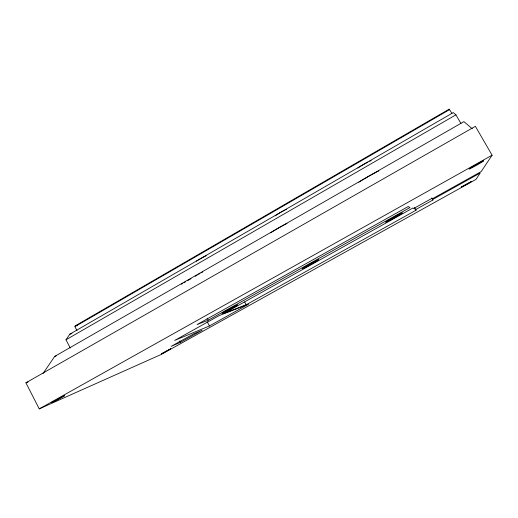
<?xml version="1.0" encoding="UTF-8"?>
<svg xmlns="http://www.w3.org/2000/svg" width="518" height="518" viewBox="0 0 518 518"><rect width="100%" height="100%" fill="white"/><g stroke="black" fill="none" stroke-linecap="round" stroke-linejoin="round"><path stroke-width="0.78" d="M414.232 207.686L415.404 209.758L432.873 200.026L432.685 199.501L480.231 173.006L475.951 179.429L161.092 354.5L39.251 408.877L25.9 382.815L475.388 126.314L492.1 155.199L481.177 171.587L432.42 198.763L432.213 198.193L413.629 208.553L412.852 208.029L224.152 313.293L246.16 304.785L416.051 210.198L414.879 208.119M43.039 373.523L54.675 356.423L463.908 121.633L472.319 128.801M70.293 348.057L65.993 339.782L69.794 334.194L453.276 112.581L455.931 114.841L460.955 123.543M76.988 330.646L74.916 326.67L75.628 325.621L449.216 109.123L451.929 113.384M74.916 326.67L449.715 109.544M65.993 339.782L455.931 114.841M181.423 284.188L182.796 283.398M184.175 282.608L185.548 281.818M187.613 280.639L191.045 278.665M195.169 276.301L197.235 275.116M198.608 274.326L199.987 273.536M201.36 272.753L202.732 271.963M39.251 408.877L492.1 155.199M208.255 320.202L409.926 207.589L408.236 206.52L197.021 324.585L208.255 320.202L207.148 318.136M209.44 325.951L248.575 304.17L219.25 315.559L174.676 340.423L209.44 325.951L207.148 321.672M180.51 342.307L202.195 330.244L193.538 333.896L171.134 346.367L180.51 342.307L179.765 340.902M25.9 382.815L28.069 382.012M54.675 356.423L56.158 355.937M69.794 334.194L71.944 333.592M75.628 325.621L77.188 325.207M415.404 209.758L416.051 210.198M431.695 197.947L432.873 200.026M244.638 301.975L246.16 304.785M358.851 182.226A20.267 1.975 -29.6 0 1 376.78 171.937M377.486 171.587A20.267 1.975 -29.6 0 1 378.859 170.921M270.616 232.841A19.554 1.897 -28.8 0 1 287.037 223.375M357.86 168.097A9.596 1.094 -29.7 0 1 367.819 162.14M369.697 161.26A9.596 1.094 -29.7 0 1 371.205 160.651M196.451 261.169A9.078 1.004 -28.2 0 1 206.086 255.795M275.246 215.831A9.272 1.055 -28.9 0 1 284.583 210.237M285.256 209.907A9.272 1.055 -28.9 0 1 286.532 209.311M170.7 348.815L161.474 353.846L170.7 348.815M51.386 402.615L56.268 400.446L64.633 395.681L51.386 402.615M461.266 187.108L471.283 181.598L461.266 187.108M388.345 221.069A9.654 0.395 -29.1 0 0 402.233 213.131A9.654 0.395 -29.1 0 0 391.33 218.654A9.654 0.395 -29.1 0 0 388.345 221.069M305.86 267.1A9.324 0.376 -28.8 0 0 318.693 259.751A9.324 0.376 -28.8 0 0 307.09 265.676A9.324 0.376 -28.8 0 0 305.86 267.1M224.326 312.503A9.13 0.363 -28.5 0 0 237.645 305.083A9.13 0.363 -28.5 0 0 227.544 310.075A9.13 0.363 -28.5 0 0 224.326 312.503M472.267 167.612A8.482 0.395 -29.4 0 0 483.689 160.839A8.482 0.395 -29.4 0 0 472.973 166.44A8.482 0.395 -29.4 0 0 472.267 167.612"/></g></svg>
